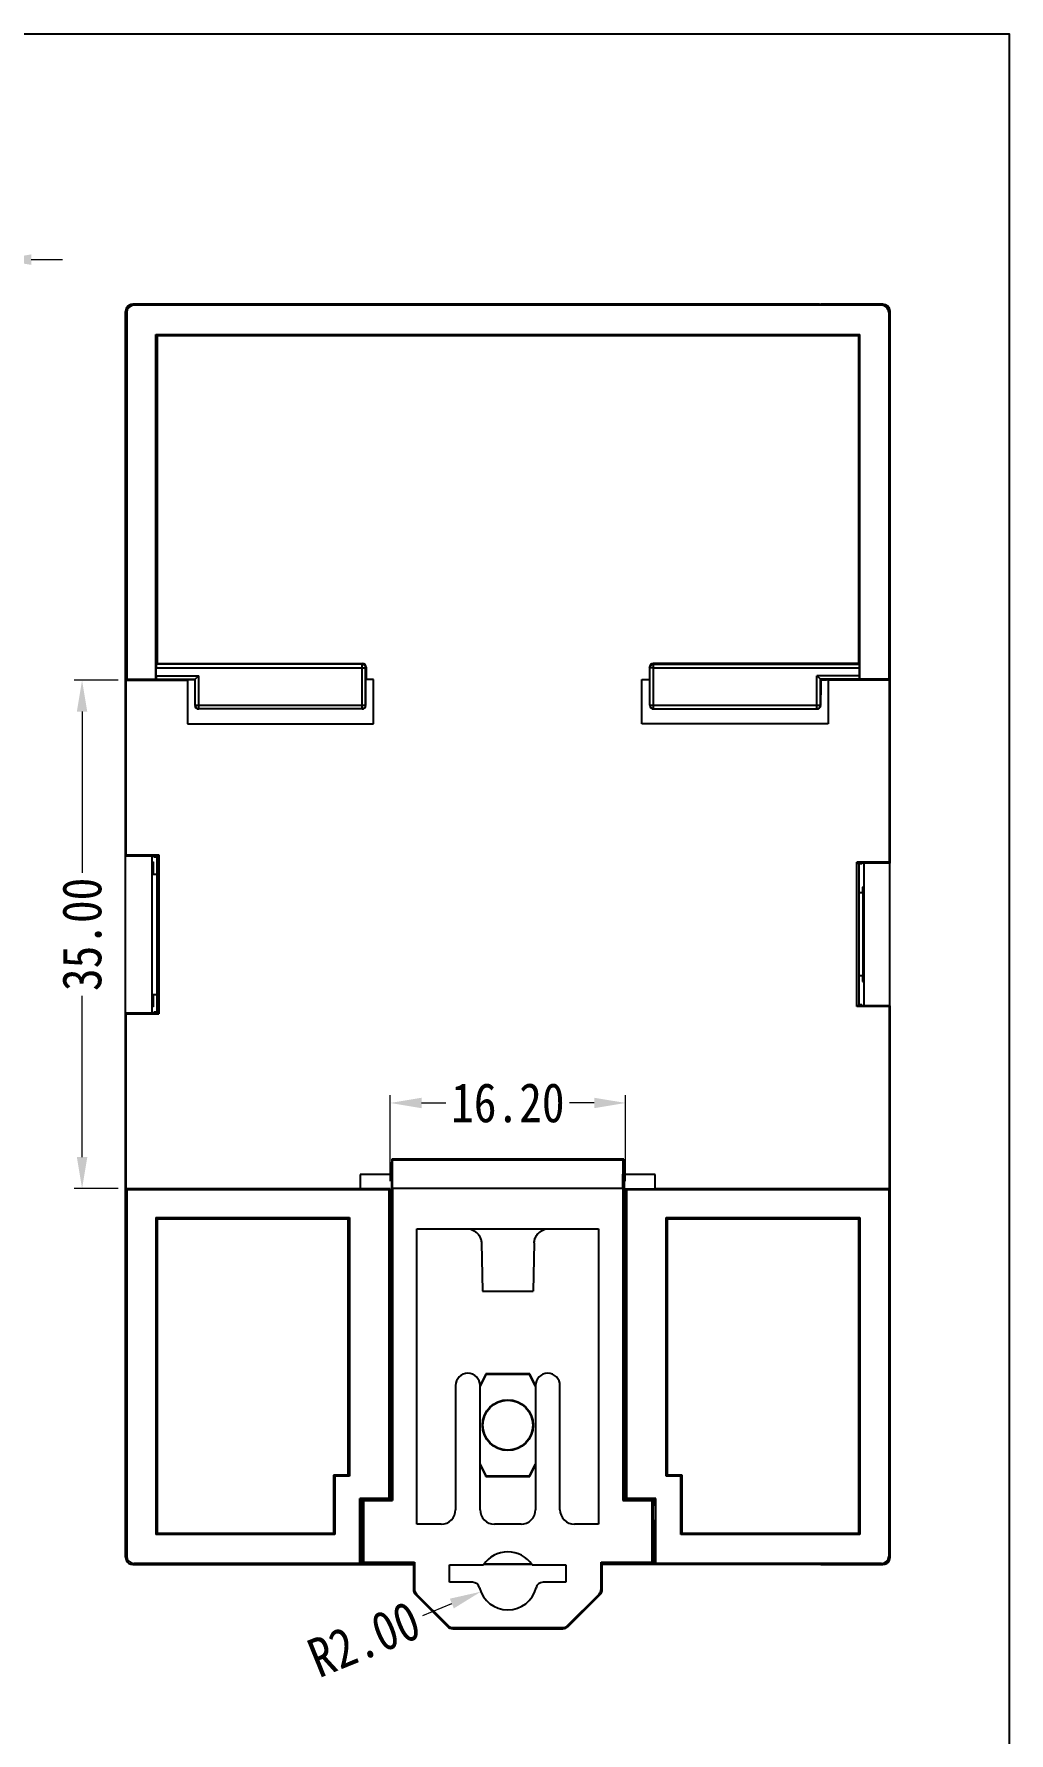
# Model space of a CAD drawing. Header units: millimetres. Extents: x -240 to 62, y -2715 to -2502.
# Drawn here: x -4.7 to 62.4, y -2619.3 to -2502.3 of the extents above; entities that cross this region are included whole.
import ezdxf

# ---------------------------------------------------------------- set-up
doc = ezdxf.new("R2010")
doc.units = ezdxf.units.MM
doc.layers.add('dim', color=3, linetype='Continuous', lineweight=9)
doc.styles.add('FFS', font='SIMFANG.TTF', dxfattribs={"width": 0.85})
doc.dimstyles.new('YanXiu', dxfattribs={"dimtxt": 2.5, "dimasz": 2.2, "dimexe": 1, "dimexo": 0.6, "dimgap": 0.66, "dimtad": 0, "dimzin": 1, "dimdsep": 46, "dimtxsty": 'FFS', "dimcen": 0, "dimclrd": 256, "dimclre": 131, "dimclrt": 42, "dimazin": 0, "dimtfac": 1, "dimtofl": 0, "dimtmove": 0, "dimatfit": 3, "dimfxl": 1, "dimlwd": 5, "dimlwe": 5, "dimarcsym": 0})

# ---------------------------------------------------------------- blocks, each defined once
blk = doc.blocks.new('*D57')
at = {"layer": 'Defpoints', "color": 0}
for p in [(116.86, 104.34), (115, 103.59)]:
    blk.add_point(p, dxfattribs=at)
at = {"layer": 'dim', "lineweight": 5}
blk.add_line((111, 101.96), (113, 102.77), dxfattribs=at)
at = {"layer": 'dim'}
blk.add_solid([(112.87, 103.11), (113.14, 102.44), (115, 103.59)], dxfattribs=at)
at = {"layer": 'dim', "color": 42, "insert": (106.97, 100.32), "char_height": 2.7, "attachment_point": 5, "rotation": 22.1223, "style": 'FFS'}
blk.add_mtext('R2.00', dxfattribs=at)
blk = doc.blocks.new('*D14')
at = {"layer": 'Defpoints', "color": 0}
for p in [(124.96, 137.25), (108.76, 131.33), (124.96, 131.33)]:
    blk.add_point(p, dxfattribs=at)
at = {"layer": 'dim', "color": 131, "lineweight": 5}
for p, q in [((108.76, 131.87), (108.76, 137.79)), ((124.96, 131.87), (124.96, 137.79))]:
    blk.add_line(p, q, dxfattribs=at)
at = {"layer": 'dim', "lineweight": 5}
for p, q in [((110.92, 137.25), (112.6, 137.25)), ((122.8, 137.25), (121.11, 137.25))]:
    blk.add_line(p, q, dxfattribs=at)
at = {"layer": 'dim'}
for points in [[(110.92, 137.61), (110.92, 136.89), (108.76, 137.25)], [(122.8, 137.61), (122.8, 136.89), (124.96, 137.25)]]:
    blk.add_solid(points, dxfattribs=at)
at = {"layer": 'dim', "color": 42, "insert": (116.86, 137.25), "char_height": 2.7, "attachment_point": 5, "style": 'FFS'}
blk.add_mtext('16.20', dxfattribs=at)
blk = doc.blocks.new('*D21')
at = {"layer": 'Defpoints', "color": 0}
for p in [(90.59, 166.36), (87.56, 131.36), (90.59, 131.36)]:
    blk.add_point(p, dxfattribs=at)
at = {"layer": 'dim', "color": 131, "lineweight": 5}
for p, q in [((90.05, 166.36), (87.02, 166.36)), ((90.05, 131.36), (87.02, 131.36))]:
    blk.add_line(p, q, dxfattribs=at)
at = {"layer": 'dim', "lineweight": 5}
for p, q in [((87.56, 164.2), (87.56, 153.09)), ((87.56, 133.52), (87.56, 144.63))]:
    blk.add_line(p, q, dxfattribs=at)
at = {"layer": 'dim'}
for points in [[(87.2, 164.2), (87.92, 164.2), (87.56, 166.36)], [(87.2, 133.52), (87.92, 133.52), (87.56, 131.36)]]:
    blk.add_solid(points, dxfattribs=at)
at = {"layer": 'dim', "color": 42, "insert": (87.56, 148.86), "char_height": 2.7, "attachment_point": 5, "rotation": 90, "style": 'FFS'}
blk.add_mtext('35.00', dxfattribs=at)
blk = doc.blocks.new('*D43')
at = {"layer": 'Defpoints', "color": 0}
for p in [(69.6, 195.33), (69.6, 192.23), (81.9, 192.18)]:
    blk.add_point(p, dxfattribs=at)
at = {"layer": 'dim', "color": 131, "lineweight": 5}
for p, q in [((69.6, 192.77), (69.6, 195.87)), ((81.9, 192.72), (81.9, 195.87))]:
    blk.add_line(p, q, dxfattribs=at)
at = {"layer": 'dim', "lineweight": 5}
for p, q in [((67.44, 195.33), (65.28, 195.33)), ((84.06, 195.33), (86.22, 195.33))]:
    blk.add_line(p, q, dxfattribs=at)
at = {"layer": 'dim'}
for points in [[(67.44, 195.69), (67.44, 194.97), (69.6, 195.33)], [(84.06, 195.69), (84.06, 194.97), (81.9, 195.33)]]:
    blk.add_solid(points, dxfattribs=at)
at = {"layer": 'dim', "color": 42, "insert": (75.75, 195.33), "char_height": 2.7, "attachment_point": 5, "style": 'FFS'}
blk.add_mtext('12.30', dxfattribs=at)
blk = doc.blocks.new('u56')
at = {"color": 7}
for p, q in [((91.055, 192.26), (91.132, 192.183)), ((138.305, 192.26), (91.055, 192.26)), ((142.579, 192.183), (91.132, 192.183)), ((138.305, 192.26), (142.655, 192.26)), ((142.655, 192.26), (138.405, 192.26)), ((142.655, 192.26), (142.579, 192.183)), ((90.555, 191.76), (90.555, 154.271)), ((90.555, 105.96), (90.555, 191.76)), ((90.555, 191.76), (90.632, 191.683)), ((90.632, 191.683), (90.632, 166.447)), ((143.155, 191.76), (143.078, 191.683)), ((143.078, 191.683), (143.078, 166.447)), ((143.155, 105.96), (143.155, 191.76)), ((143.155, 191.76), (143.155, 153.771)), ((92.632, 166.447), (92.632, 190.18)), ((92.72, 190.093), (92.632, 190.18)), ((92.632, 190.18), (141.078, 190.18)), ((92.72, 190.093), (92.72, 167.51)), ((92.72, 190.093), (140.991, 190.093)), ((140.991, 190.093), (141.078, 190.18)), ((140.991, 190.093), (140.991, 167.51)), ((141.078, 166.447), (141.078, 190.18)), ((92.654, 167.477), (92.72, 167.51)), ((106.823, 167.477), (92.654, 167.477)), ((92.72, 167.51), (106.855, 167.51)), ((106.823, 167.477), (106.855, 167.51)), ((106.823, 164.393), (106.823, 167.477)), ((140.991, 167.51), (126.855, 167.51)), ((126.888, 167.477), (126.855, 167.51)), ((126.888, 164.393), (126.888, 167.477)), ((126.888, 167.477), (141.056, 167.477)), ((141.056, 167.477), (140.991, 167.51)), ((90.632, 166.447), (90.588, 166.36)), ((90.588, 154.337), (90.588, 166.36)), ((90.588, 166.36), (94.805, 166.36)), ((90.632, 166.447), (92.632, 166.447)), ((92.654, 166.425), (92.632, 166.447)), ((92.65, 166.675), (92.65, 167.227)), ((92.65, 167.227), (107.073, 167.227)), ((92.65, 166.675), (95.588, 166.675)), ((92.654, 166.425), (95.338, 166.425)), ((94.931, 166.385), (94.805, 166.36)), ((94.805, 166.36), (94.805, 163.36)), ((95.318, 166.385), (94.931, 166.385)), ((95.318, 166.385), (95.319, 166.382)), ((95.319, 166.388), (95.319, 166.013)), ((95.338, 166.425), (95.588, 166.675)), ((95.338, 164.643), (95.338, 166.425)), ((95.588, 164.393), (95.588, 166.675)), ((107.073, 167.227), (107.105, 167.26)), ((107.073, 164.643), (107.073, 167.227)), ((107.105, 166.41), (107.091, 166.382)), ((107.091, 166.013), (107.091, 166.382)), ((107.105, 167.26), (107.105, 166.41)), ((107.624, 166.41), (107.105, 166.41)), ((107.624, 163.36), (107.624, 166.41)), ((126.086, 163.36), (126.086, 166.41)), ((126.086, 166.41), (126.605, 166.41)), ((126.605, 167.26), (126.605, 166.41)), ((126.638, 167.227), (126.605, 167.26)), ((126.605, 166.41), (126.619, 166.382)), ((126.619, 166.013), (126.619, 166.382)), ((126.638, 164.643), (126.638, 167.227)), ((126.888, 167.227), (126.638, 167.227)), ((126.888, 167.227), (141.061, 167.227)), ((138.123, 164.393), (138.123, 166.675)), ((141.061, 166.675), (138.123, 166.675)), ((138.373, 166.425), (138.123, 166.675)), ((138.373, 164.643), (138.373, 166.425)), ((141.057, 166.425), (138.373, 166.425)), ((138.391, 166.388), (138.391, 166.013)), ((138.391, 166.382), (138.393, 166.385)), ((138.393, 166.385), (138.78, 166.385)), ((138.905, 166.36), (138.78, 166.385)), ((138.905, 166.36), (138.905, 163.36)), ((143.122, 166.36), (138.905, 166.36)), ((141.057, 166.425), (141.078, 166.447)), ((141.061, 166.675), (141.061, 167.227)), ((143.078, 166.447), (141.078, 166.447)), ((143.078, 166.447), (143.122, 166.36)), ((143.122, 153.837), (143.122, 166.36)), ((95.319, 166.013), (95.326, 164.642)), ((107.085, 164.642), (107.091, 166.013)), ((126.626, 164.642), (126.619, 166.013)), ((138.391, 166.013), (138.384, 164.642)), ((95.338, 164.643), (107.073, 164.643)), ((106.823, 164.393), (95.588, 164.393)), ((126.638, 164.643), (138.373, 164.643)), ((126.888, 164.393), (138.123, 164.393)), ((94.805, 163.36), (107.624, 163.36)), ((138.905, 163.36), (126.086, 163.36)), ((90.555, 154.271), (90.588, 154.337)), ((90.555, 154.271), (92.469, 154.271)), ((90.588, 154.337), (92.839, 154.337)), ((92.355, 154.271), (92.355, 143.449)), ((92.394, 143.86), (92.394, 153.86)), ((92.394, 153.86), (92.443, 153.86)), ((92.443, 153.86), (92.443, 153.01)), ((92.469, 154.271), (92.5, 154.21)), ((92.5, 154.21), (92.711, 154.21)), ((92.705, 154.204), (92.839, 154.337)), ((92.705, 154.204), (92.705, 143.516)), ((92.839, 154.337), (92.839, 143.382)), ((143.122, 153.837), (140.872, 153.837)), ((140.872, 143.882), (140.872, 153.837)), ((141.005, 153.704), (140.872, 153.837)), ((141.211, 153.71), (140.999, 153.71)), ((141.005, 153.704), (141.005, 144.016)), ((141.241, 153.771), (141.211, 153.71)), ((143.155, 153.771), (141.241, 153.771)), ((141.355, 153.771), (141.355, 143.949)), ((143.155, 153.771), (143.122, 153.837)), ((92.394, 153.01), (92.705, 153.01)), ((141.316, 151.71), (141.005, 151.71)), ((141.316, 152.11), (141.268, 152.11)), ((141.268, 152.11), (141.268, 151.71)), ((141.316, 145.61), (141.316, 152.11)), ((141.316, 146.01), (141.005, 146.01)), ((141.268, 146.01), (141.268, 145.61)), ((141.268, 145.61), (141.316, 145.61)), ((92.394, 144.71), (92.705, 144.71)), ((92.443, 144.71), (92.443, 143.86)), ((141.005, 144.016), (140.872, 143.882)), ((141.211, 144.01), (140.999, 144.01)), ((141.241, 143.949), (141.211, 144.01)), ((143.155, 143.949), (141.241, 143.949)), ((143.155, 143.949), (143.122, 143.882)), ((143.155, 143.949), (143.155, 105.96)), ((90.555, 143.449), (90.555, 105.96)), ((90.555, 143.449), (90.588, 143.382)), ((90.555, 143.449), (92.469, 143.449)), ((90.588, 131.36), (90.588, 143.382)), ((90.588, 143.382), (92.839, 143.382)), ((92.443, 143.86), (92.394, 143.86)), ((92.469, 143.449), (92.5, 143.51)), ((92.711, 143.51), (92.5, 143.51)), ((92.705, 143.516), (92.839, 143.382)), ((143.122, 143.882), (140.872, 143.882)), ((143.122, 131.36), (143.122, 143.882)), ((106.705, 132.334), (106.705, 131.36)), ((108.86, 132.334), (106.705, 132.334)), ((108.862, 132.99), (108.855, 131.24)), ((108.876, 133.39), (108.862, 132.99)), ((124.834, 133.39), (108.876, 133.39)), ((108.876, 133.39), (108.912, 133.337)), ((108.912, 133.337), (124.799, 133.337)), ((108.932, 131.39), (108.912, 133.337)), ((124.778, 131.39), (124.799, 133.337)), ((124.834, 133.39), (124.799, 133.337)), ((124.834, 133.39), (124.848, 132.99)), ((124.848, 132.99), (124.855, 131.24)), ((127.005, 132.334), (124.851, 132.334)), ((127.005, 131.36), (127.005, 132.334)), ((90.588, 131.36), (90.632, 131.273)), ((90.588, 131.36), (106.705, 131.36)), ((90.632, 131.273), (90.632, 106.037)), ((108.693, 131.273), (90.632, 131.273)), ((106.705, 131.36), (106.731, 131.334)), ((108.755, 131.334), (106.731, 131.334)), ((108.693, 131.273), (108.755, 131.334)), ((108.693, 110.002), (108.693, 131.273)), ((108.755, 109.94), (108.755, 131.334)), ((108.755, 131.24), (108.855, 131.24)), ((108.855, 131.24), (108.855, 109.94)), ((108.932, 131.39), (124.778, 131.39)), ((108.932, 131.39), (108.932, 109.863)), ((124.778, 131.39), (124.778, 109.863)), ((124.855, 131.24), (124.955, 131.24)), ((124.855, 131.24), (124.855, 109.94)), ((124.955, 131.334), (126.98, 131.334)), ((125.017, 131.273), (124.955, 131.334)), ((124.955, 131.334), (124.955, 109.94)), ((143.078, 131.273), (125.017, 131.273)), ((125.017, 131.273), (125.017, 110.002)), ((127.005, 131.36), (126.98, 131.334)), ((127.005, 131.36), (143.122, 131.36)), ((143.122, 131.36), (143.078, 131.273)), ((143.078, 131.273), (143.078, 106.037)), ((92.632, 129.36), (92.72, 129.273)), ((92.632, 129.36), (92.632, 107.54)), ((92.632, 129.36), (105.955, 129.36)), ((92.72, 129.273), (92.72, 107.627)), ((92.72, 129.273), (105.868, 129.273)), ((105.955, 129.36), (105.868, 129.273)), ((105.868, 111.627), (105.868, 129.273)), ((105.955, 129.36), (105.955, 111.54)), ((127.755, 129.36), (141.078, 129.36)), ((127.755, 129.36), (127.843, 129.273)), ((127.755, 111.54), (127.755, 129.36)), ((127.843, 129.273), (140.991, 129.273)), ((127.843, 111.627), (127.843, 129.273)), ((141.078, 129.36), (140.991, 129.273)), ((140.991, 129.273), (140.991, 107.627)), ((141.078, 129.36), (141.078, 107.54)), ((110.605, 128.59), (123.105, 128.59)), ((110.605, 108.24), (110.605, 128.59)), ((115.04, 127.61), (115.105, 124.29)), ((118.671, 127.61), (118.605, 124.29)), ((123.105, 128.59), (123.105, 108.24)), ((115.105, 124.29), (118.605, 124.29)), ((115.334, 118.595), (114.944, 117.815)), ((115.355, 118.56), (114.947, 117.743)), ((118.377, 118.595), (115.334, 118.595)), ((115.334, 118.595), (115.355, 118.56)), ((118.355, 118.56), (115.355, 118.56)), ((118.377, 118.595), (118.355, 118.56)), ((118.764, 117.743), (118.355, 118.56)), ((118.767, 117.815), (118.377, 118.595)), ((113.264, 117.79), (113.264, 109.24)), ((114.947, 109.24), (114.947, 117.79)), ((118.764, 117.79), (118.764, 109.24)), ((120.447, 109.24), (120.447, 117.79)), ((114.947, 112.377), (115.355, 111.56)), ((118.355, 111.56), (118.764, 112.377)), ((105.868, 111.627), (104.868, 111.627)), ((104.955, 111.54), (104.868, 111.627)), ((104.868, 111.627), (104.868, 107.627)), ((105.955, 111.54), (104.955, 111.54)), ((104.955, 111.54), (104.955, 107.54)), ((105.868, 111.627), (105.955, 111.54)), ((114.947, 112.298), (115.334, 111.525)), ((115.334, 111.525), (115.355, 111.56)), ((115.334, 111.525), (118.377, 111.525)), ((115.355, 111.56), (118.355, 111.56)), ((118.377, 111.525), (118.355, 111.56)), ((118.377, 111.525), (118.764, 112.298)), ((127.843, 111.627), (127.755, 111.54)), ((128.755, 111.54), (127.755, 111.54)), ((128.843, 111.627), (127.843, 111.627)), ((128.755, 111.54), (128.843, 111.627)), ((128.755, 107.54), (128.755, 111.54)), ((128.843, 107.627), (128.843, 111.627)), ((108.693, 110.002), (106.668, 110.002)), ((106.668, 110.002), (106.73, 109.94)), ((106.668, 105.537), (106.668, 110.002)), ((108.755, 109.94), (108.693, 110.002)), ((124.955, 109.94), (125.017, 110.002)), ((127.043, 110.002), (125.017, 110.002)), ((127.043, 110.002), (126.981, 109.94)), ((127.043, 105.537), (127.043, 110.002)), ((106.73, 109.939), (106.731, 109.94)), ((106.73, 109.939), (106.731, 109.579)), ((106.731, 109.94), (108.855, 109.94)), ((106.755, 109.579), (106.855, 109.579)), ((106.755, 109.579), (106.755, 105.493)), ((106.855, 109.94), (106.932, 109.863)), ((106.855, 109.94), (106.855, 105.54)), ((106.932, 109.863), (108.932, 109.863)), ((106.932, 109.863), (106.932, 105.617)), ((108.855, 109.94), (108.932, 109.863)), ((124.778, 109.863), (124.855, 109.94)), ((124.778, 109.863), (126.778, 109.863)), ((124.855, 109.94), (126.98, 109.94)), ((126.855, 109.94), (126.778, 109.863)), ((126.778, 105.617), (126.778, 109.863)), ((126.855, 105.54), (126.855, 109.94)), ((126.855, 109.579), (127.005, 109.579)), ((127.005, 109.579), (126.955, 105.493)), ((126.98, 109.94), (126.98, 109.939)), ((126.98, 109.939), (126.98, 109.579)), ((112.264, 108.24), (110.605, 108.24)), ((117.764, 108.24), (115.946, 108.24)), ((123.105, 108.24), (121.446, 108.24)), ((92.72, 107.627), (92.632, 107.54)), ((104.955, 107.54), (92.632, 107.54)), ((92.72, 107.627), (104.868, 107.627)), ((104.955, 107.54), (104.868, 107.627)), ((128.755, 107.54), (128.843, 107.627)), ((141.078, 107.54), (128.755, 107.54)), ((128.843, 107.627), (140.991, 107.627)), ((140.991, 107.627), (141.078, 107.54)), ((90.555, 105.96), (90.632, 106.037)), ((91.055, 105.46), (91.132, 105.537)), ((91.055, 105.46), (110.355, 105.46)), ((106.668, 105.537), (91.132, 105.537)), ((106.755, 105.493), (106.668, 105.537)), ((110.355, 105.493), (106.755, 105.493)), ((106.855, 105.54), (106.932, 105.617)), ((106.855, 105.54), (110.355, 105.54)), ((106.932, 105.617), (110.432, 105.617)), ((110.355, 105.54), (110.432, 105.617)), ((110.355, 105.54), (110.355, 103.747)), ((110.432, 105.617), (110.432, 103.779)), ((112.855, 105.44), (115.185, 105.44)), ((112.855, 104.24), (112.855, 105.44)), ((118.509, 105.46), (115.202, 105.46)), ((118.482, 105.493), (115.229, 105.493)), ((118.526, 105.44), (120.855, 105.44)), ((120.855, 105.44), (120.855, 104.24)), ((123.278, 105.617), (126.778, 105.617)), ((123.355, 105.54), (123.278, 105.617)), ((123.278, 103.779), (123.278, 105.617)), ((123.355, 105.54), (126.855, 105.54)), ((123.355, 103.747), (123.355, 105.54)), ((126.955, 105.493), (123.355, 105.493)), ((138.305, 105.46), (123.355, 105.46)), ((126.855, 105.54), (126.778, 105.617)), ((127.043, 105.537), (126.955, 105.493)), ((142.579, 105.537), (127.043, 105.537)), ((142.655, 105.46), (138.305, 105.46)), ((138.405, 105.46), (142.655, 105.46)), ((142.655, 105.46), (142.579, 105.537)), ((143.155, 105.96), (143.078, 106.037)), ((114.428, 104.24), (112.855, 104.24)), ((120.855, 104.24), (119.282, 104.24)), ((110.432, 103.779), (110.355, 103.747)), ((110.578, 103.425), (110.502, 103.393)), ((110.502, 103.393), (112.709, 101.186)), ((110.578, 103.425), (112.741, 101.263)), ((120.97, 101.263), (123.132, 103.425)), ((121.002, 101.186), (123.209, 103.393)), ((123.132, 103.425), (123.209, 103.393)), ((123.278, 103.779), (123.355, 103.747)), ((112.741, 101.263), (112.709, 101.186)), ((113.094, 101.117), (113.062, 101.04)), ((113.062, 101.04), (120.648, 101.04)), ((113.094, 101.117), (120.616, 101.117)), ((120.616, 101.117), (120.648, 101.04)), ((120.97, 101.263), (121.002, 101.186))]:
    blk.add_line(p, q, dxfattribs=at)
for radius in [1.75, 1.715]:
    blk.add_circle((116.855, 115.06), radius, dxfattribs=at)
for centre, radius, start, end in [((106.823, 167.227), 0.25, 0.00527, 89.99473), ((126.888, 167.227), 0.25, 90.00527, 179.99473), ((95.588, 164.643), 0.25, 180.00527, 269.99473), ((106.823, 164.643), 0.25, 270.00527, 359.99473), ((126.888, 164.643), 0.25, 180.00527, 269.99473), ((138.123, 164.643), 0.25, 270.00527, 359.99473), ((114.105, 117.79), 0.842, 0, 180), ((119.605, 117.79), 0.842, 0, 180), ((116.855, 104.34), 2, 33.36701, 146.63299), ((114.428, 103.74), 0.5, 13.87956, 90.00391), ((119.282, 103.74), 0.5, 89.99609, 166.12044), ((110.855, 103.747), 0.5, 179.99894, 225.00106), ((116.855, 104.34), 2, 193.88347, 346.11653), ((122.856, 103.747), 0.5, 314.99894, 0.00106), ((113.062, 101.539), 0.5, 224.99894, 270.00106), ((120.648, 101.539), 0.5, 269.99894, 315.00106)]:
    blk.add_arc(centre, radius, start, end, dxfattribs=at)
for centre, major_axis, ratio, start_param, end_param in [((91.055, 191.76), (-0.318, 0.386), 0.9998688, -0.6895822, 0.8810852), ((91.055, 191.76), (-0.354, 0.354), 0.9999239, 0.3926303, 0.7853601), ((91.055, 191.76), (0.354, -0.354), 0.9999239, 2.3562326, 3.534223), ((91.132, 191.683), (-0.354, 0.354), 0.9999239, -0.7853601, 0.7853601), ((142.578, 191.683), (0.354, 0.354), 0.9999239, -0.7853601, 0.7853601), ((142.655, 191.76), (-0.318, -0.386), 0.9998688, 8.5436927, 10.1143602), ((142.655, 191.76), (-0.354, -0.354), 0.9999239, 8.6394179, 10.210138), ((92.654, 167.227), (0, 0.25), 0.0174551, 0.0087266, 1.5707963), ((106.855, 167.26), (0.177, 0.177), 0.9999239, -0.7853601, 0.7853601), ((126.855, 167.26), (-0.177, 0.177), 0.9999239, -0.7853601, 0.7853601), ((141.056, 167.227), (0, 0.25), 0.0174551, -1.5707963, -0.0087266), ((92.654, 166.675), (0, 0.25), 0.0174551, -4.712389, -3.1590459), ((141.056, 166.675), (0, 0.25), 0.0174551, -3.1241394, -1.5707963), ((95.576, 164.631), (0.232, -0.095), 0.992971, 3.5317788, 5.102499), ((106.835, 164.631), (0.232, 0.095), 0.992971, -1.9609063, -0.3901862), ((126.876, 164.631), (0.232, -0.095), 0.992971, 3.5317788, 5.102499), ((138.134, 164.631), (0.232, 0.095), 0.992971, -1.9609063, -0.3901862), ((112.263, 109.24), (-0.601, 0.801), 0.9990488, -3.7845517, -2.2146689), ((115.947, 109.24), (0.601, 0.801), 0.9990488, -4.0685164, -2.4986336), ((117.763, 109.24), (-0.601, 0.801), 0.9990488, -3.7845517, -2.2146689), ((121.447, 109.24), (0.601, 0.801), 0.9990488, -4.0685164, -2.4986336), ((91.055, 105.96), (0.354, 0.354), 0.9999239, -3.9269527, -3.534223), ((91.055, 105.96), (0.318, 0.386), 0.9998688, -3.6300114, -2.4520104), ((91.055, 105.96), (0.354, 0.354), 0.9999239, 2.7489623, 3.9269527), ((91.132, 106.037), (-0.354, -0.354), 0.9999239, -0.7853601, 0.7853601), ((142.578, 106.037), (0.354, -0.354), 0.9999239, -0.7853601, 0.7853601), ((142.655, 105.96), (-0.354, 0.354), 0.9999239, 8.6394179, 10.210138), ((142.655, 105.96), (-0.318, 0.386), 0.9998688, 2.4520104, 3.6300114), ((110.932, 103.779), (-0.462, -0.191), 0.9992864, -0.3924468, 0.3924468), ((122.778, 103.779), (0.462, -0.191), 0.9992864, -0.3924468, 0.3924468), ((113.094, 101.617), (-0.191, -0.462), 0.9992864, -0.3924468, 0.3924468), ((120.616, 101.617), (0.191, -0.462), 0.9992864, -0.3924468, 0.3924468)]:
    blk.add_ellipse(centre, major_axis=major_axis, ratio=ratio, start_param=start_param, end_param=end_param, dxfattribs=at)
for points, start_tangent, end_tangent in [([(114.013, 128.59), (114.208, 128.571), (114.402, 128.514), (114.59, 128.415), (114.763, 128.27), (114.905, 128.082), (115.002, 127.856), (115.04, 127.61)], (1, 0), (0.0197967, -0.999804)), ([(118.671, 127.61), (118.708, 127.856), (118.805, 128.082), (118.948, 128.27), (119.12, 128.415), (119.308, 128.514), (119.502, 128.571), (119.698, 128.59)], (0.0197967, 0.999804), (1, 0))]:
    blk.add_spline(points, degree=3, dxfattribs=dict(at, start_tangent=start_tangent, end_tangent=end_tangent))
at = {"layer": 'Defpoints', "color": 2}
blk.add_lwpolyline([(-151.347, 210.871), (151.347, 210.871), (151.347, -2), (-151.347, -2)], close=True, dxfattribs=at)
at = {"layer": 'dim'}
dim = blk.add_linear_dim(base=(69.599, 195.327), p1=(81.899, 192.183), p2=(69.599, 192.229), dimstyle='YanXiu', override={"dimtxt": 2.7, "dimasz": 2.16, "dimexe": 0.53973, "dimexo": 0.53973, "dimgap": 0.53973}, dxfattribs=at)
dim.commit()
dim.dimension.update_dxf_attribs({"geometry": '*D43', "text_midpoint": (75.749, 195.327), "dimtype": 128})
dim = blk.add_linear_dim(base=(87.555, 131.36), p1=(90.588, 166.36), p2=(90.588, 131.36), angle=90, dimstyle='YanXiu', override={"dimtxt": 2.7, "dimasz": 2.16, "dimexe": 0.53973, "dimexo": 0.53973, "dimgap": 0.53973}, dxfattribs=at)
dim.commit()
dim.dimension.update_dxf_attribs({"geometry": '*D21', "text_midpoint": (87.555, 148.86), "dimtype": 128})
dim = blk.add_linear_dim(base=(124.955, 137.254), p1=(108.755, 131.334), p2=(124.955, 131.334), dimstyle='YanXiu', override={"dimtxt": 2.7, "dimasz": 2.16, "dimexe": 0.53973, "dimexo": 0.53973, "dimgap": 0.53973}, dxfattribs=at)
dim.commit()
dim.dimension.update_dxf_attribs({"geometry": '*D14', "text_midpoint": (116.855, 137.254)})
dim = blk.add_radius_dim(center=(116.855, 104.34), mpoint=(115.002, 103.587), dimstyle='YanXiu', override={"dimtxt": 2.7, "dimasz": 2.16, "dimexe": 0.49975, "dimexo": 0.49975, "dimgap": 0.53973}, dxfattribs=at)
dim.commit()
dim.dimension.update_dxf_attribs({"geometry": '*D57', "text_midpoint": (106.972, 100.322)})

msp = doc.modelspace()

# ---------------------------------------------------------------- block references
msp.add_blockref('u56', (-88.98, -2713.14))

doc.saveas('drawing.dxf')
